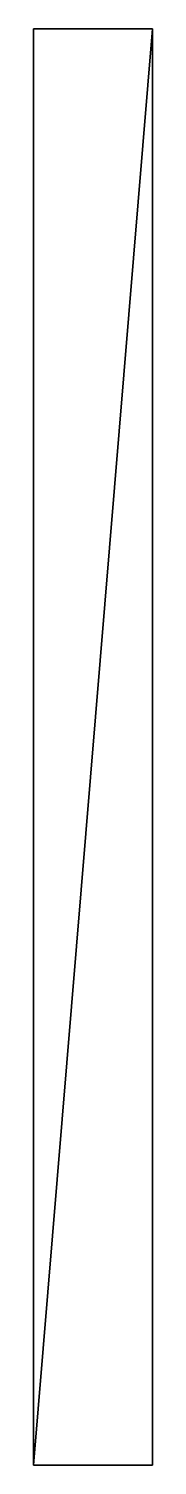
# Model space of a CAD drawing. Extents: x 30.2 to 73.6, y 50 to 110.
# Drawn here: x 30.2 to 35.2, y 50 to 110 of the extents above.
import ezdxf

# ---------------------------------------------------------------- set-up
doc = ezdxf.new("R2010")
doc.units = 0
doc.header["$MEASUREMENT"] = 0
doc.layers.add('STL2DXF', color=7, linetype='Continuous')

msp = doc.modelspace()

# ---------------------------------------------------------------- linework, layer by layer
at = {"layer": 'STL2DXF'}
for points in [[(35.175, 110, 0.5), (30.175, 50, 0.5), (30.175, 110, 0.5)], [(30.175, 50, 0.5), (35.175, 110, 0.5), (35.175, 50, 0.5)], [(30.175, 50, 5.5), (35.175, 110, 5.5), (30.175, 110, 5.5)], [(35.175, 110, 5.5), (30.175, 50, 5.5), (35.175, 50, 5.5)], [(30.175, 110, 5.5), (30.175, 50, 0.5), (30.175, 50, 5.5)], [(30.175, 50, 0.5), (30.175, 110, 5.5), (30.175, 110, 0.5)], [(30.175, 110, 0.5), (35.175, 110, 5.5), (35.175, 110, 0.5)], [(35.175, 110, 5.5), (30.175, 110, 0.5), (30.175, 110, 5.5)], [(35.175, 110, 0.5), (35.175, 50, 5.5), (35.175, 50, 0.5)], [(35.175, 50, 5.5), (35.175, 110, 0.5), (35.175, 110, 5.5)], [(35.175, 50, 5.5), (30.175, 50, 0.5), (35.175, 50, 0.5)], [(30.175, 50, 0.5), (35.175, 50, 5.5), (30.175, 50, 5.5)]]:
    msp.add_3dface(points, dxfattribs=at)

doc.saveas('drawing.dxf')
